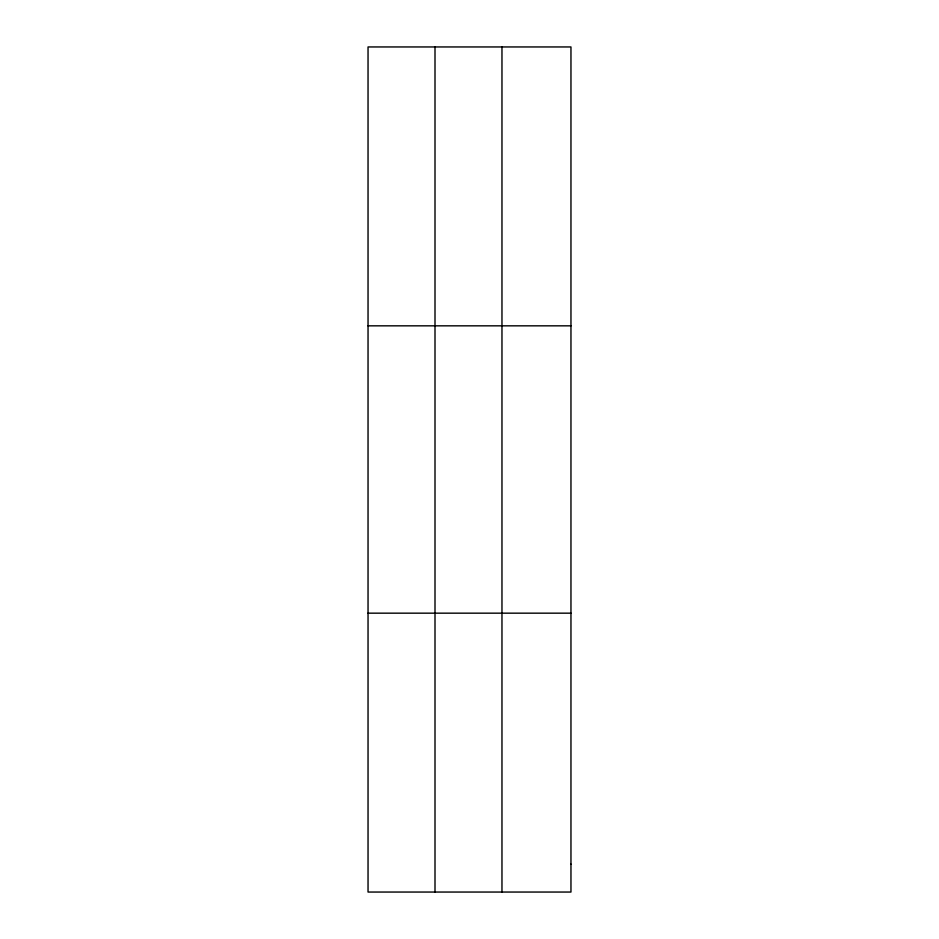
<?xml version="1.0" encoding="UTF-8"?>
<svg xmlns="http://www.w3.org/2000/svg" width="939" height="939" viewBox="0 0 939 939"><rect width="100%" height="100%" fill="white"/><g stroke="black" fill="none" stroke-linecap="round" stroke-linejoin="round"><path stroke-width="1.41" d="M435.003 892.05L435.003 46.95M501.966 892.05L501.966 46.95M368.041 325.833L570.959 325.833M368.041 613.167L570.959 613.167M570.959 864.162L570.959 892.05L368.041 892.05L368.041 46.95L570.959 46.95L570.959 864.162"/></g></svg>
